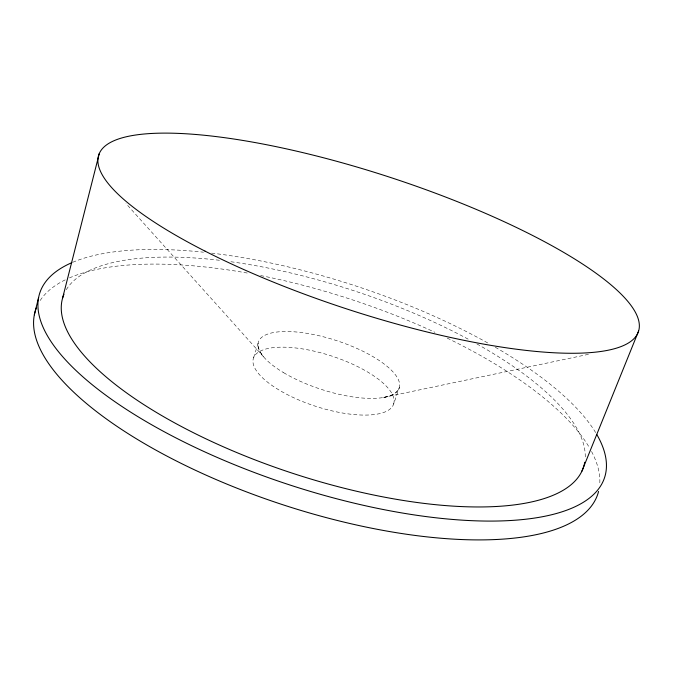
<?xml version="1.0" encoding="UTF-8"?>
<svg xmlns="http://www.w3.org/2000/svg" width="673" height="673" viewBox="0 0 673 673"><rect width="100%" height="100%" fill="white"/><g stroke="black" fill="none" stroke-linecap="round" stroke-linejoin="round"><path stroke-width="0.5" stroke-dasharray="3.37 2.52" d="M253.654 357.624L258.112 343.222L258.264 347.285L260.039 351.794L263.429 356.64L125.986 203.532M393.612 404.12A73.752 26.373 18.1 0 0 295.8 347.983A73.752 26.373 18.1 0 0 281.205 391.274A73.752 26.373 18.1 0 0 393.612 404.12L399.316 387.673C396.767 394.437 388.986 396.431 382.601 397.642L589.8 354.065M66.282 289.726A273.844 96.281 18.1 0 1 220.828 260.434M230.906 261.738A273.844 96.281 18.1 0 1 469.779 340.025M476.863 343.92A273.844 96.281 18.1 0 1 585.123 459.222M40.212 300.478A295.784 108.193 18.1 0 1 65.92 279.531M69.395 277.932A295.784 108.193 18.1 0 1 248.354 273.238M260.602 275.551A295.784 108.193 18.1 0 1 434.909 332.285M447.192 338.107A295.784 108.193 18.1 0 1 589.59 447.991M591.533 451.482A295.784 108.193 18.1 0 1 599.71 484.669M72.751 262.277A297.104 104.828 18.1 0 1 203.507 252.198M211.616 253.115A297.104 104.828 18.1 0 1 488.186 343.213M495.294 347.251A297.104 104.828 18.1 0 1 595.748 432.739M283.619 372.674A74.064 25.549 18.1 0 0 398.668 389.297A74.064 25.549 18.1 0 0 304.179 332.916A74.064 25.549 18.1 0 0 283.619 372.674"/><path stroke-width="1.01" d="M34.34 314.838L38.622 297.458M62.614 298.063L99.276 153.587M581.884 471.218L638.61 331.032M584.736 462.25A273.844 96.281 18.1 0 1 296.17 474.448A273.844 96.281 18.1 0 1 63.969 294.244M598.575 491.441A295.784 108.193 18.1 0 1 283.207 504.868A295.784 108.193 18.1 0 1 36.409 307.78M596.766 434.455A297.104 104.828 18.1 0 1 289.356 484.821A297.104 104.828 18.1 0 1 71.809 262.68M205.004 251.105A283.922 69.277 18.1 0 0 637.23 334.321A283.922 69.277 18.1 0 0 263.631 144.157A283.922 69.277 18.1 0 0 205.004 251.105"/></g></svg>
